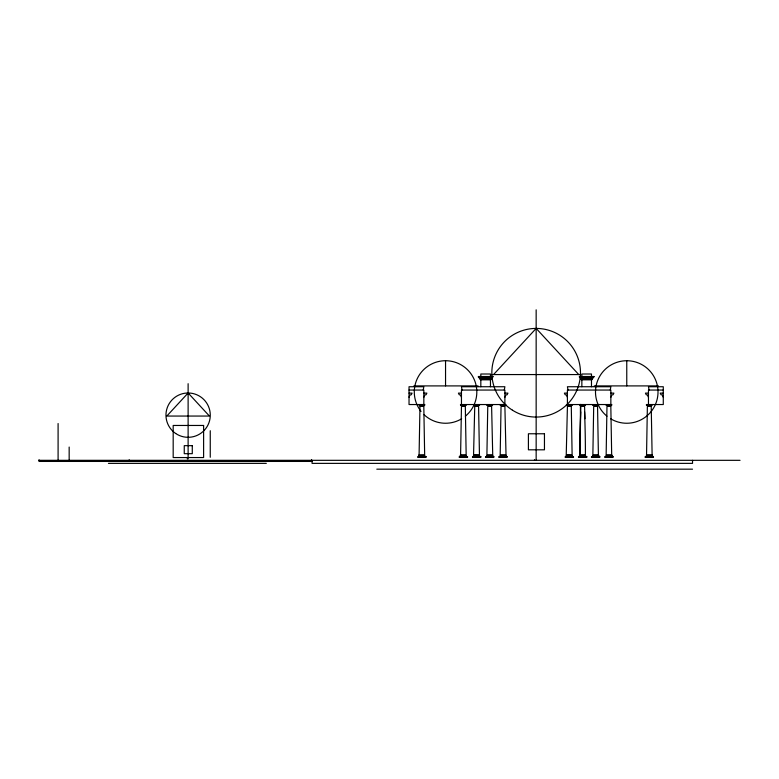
<?xml version="1.0" encoding="UTF-8"?>
<svg xmlns="http://www.w3.org/2000/svg" width="779" height="779" viewBox="0 0 779 779"><rect width="100%" height="100%" fill="white"/><g stroke="black" fill="none" stroke-linecap="round" stroke-linejoin="round"><path stroke-width="1.17" d="M492.026 377.464L492.396 377.046L492.026 378.156L479.251 378.156L479.241 377.377L492.094 377.24M419.092 454.809L419.969 406.375L423.805 406.375L424.662 454.8L418.761 455.199L424.935 455.501M460.593 454.809L461.47 406.375L465.316 406.375L466.163 454.8L460.262 455.199L466.436 455.501M572.399 455.501L566.226 455.228L567.424 406.375L571.27 406.375M593.111 377.25L580.277 377.425L580.277 378.156L593.062 378.156L593.423 377.046M579.829 457L580.852 404.437M474.742 406.375L473.544 455.296L479.718 455.501M487.352 405.401L491.773 405.888M500.634 405.401L505.055 405.888M593.316 405.401L597.736 405.888M646.989 405.401L651.41 405.888M491.237 378.983L480.497 379.285L480.516 379.821L490.76 379.821L491.286 378.156M493.01 456.163L492.756 455.52L486.632 455.501M598.973 456.163L598.399 454.8L592.868 454.8L593.695 406.375L597.542 406.375L598.399 454.8M612.245 456.163L611.992 455.52L605.877 455.501M652.646 456.163L652.111 454.809L646.541 454.8L647.378 406.375L651.225 406.375L652.111 454.809M506.272 456.202L506.038 455.52L499.914 455.501M606.598 405.401L611.018 405.888M492.737 455.472L491.607 406.375L487.761 406.375L486.904 454.8L492.435 454.8M611.973 455.472L611.681 454.8L606.15 454.8L606.977 406.375L610.824 406.375L611.681 454.8M506.038 455.52L504.889 406.375L501.043 406.375L500.186 454.8L505.717 454.8M591.865 379.188L592.313 378.156M493.555 374.563L536.156 328.417L578.758 374.563M418.849 455.501L418.576 456.202M460.35 455.501L460.077 456.202M473.632 455.501L473.359 456.202M585.672 455.501L579.595 455.501L579.313 456.202M585.399 454.8L579.878 454.8L579.595 455.501M566.557 454.809L572.117 454.8L571.289 406.375M479.991 378.156L479.991 378.983L491.179 378.983M479.991 378.983L480.516 379.354M581.027 378.156L581.027 378.983L592.215 378.983M491.335 374.563L580.696 374.563M413.873 385.907L478.053 385.907M594.25 385.907L658.44 385.907M409.033 390.055L423.834 390.055L423.834 404.535M663.28 390.055L648.469 390.055L648.469 404.535M409.033 393.122L412.081 393.122L411.244 394.758L409.988 395.002L409.033 397.251M423.834 393.122L426.882 393.122L426.055 394.758L424.828 394.963L423.834 397.251M461.46 393.122L458.412 393.122L459.25 394.758L460.506 395.002L461.46 397.251M504.889 393.122L507.937 393.122L507.11 394.758L505.883 394.963L504.889 397.251M567.414 393.122L564.376 393.122L565.203 394.758L566.46 395.002L567.414 397.251M610.853 393.122L613.891 393.122L613.063 394.758L611.807 395.002L610.853 397.251M648.469 393.122L645.431 393.122L646.258 394.758L647.515 395.002L648.469 397.251M663.28 393.122L660.232 393.122L661.059 394.758L662.325 395.002L663.28 397.251M419.793 405.888L424 405.888M461.295 405.888L465.501 405.888M474.577 405.888L479.007 405.431M567.258 405.888L571.689 405.431M580.53 405.888L584.971 405.431M474.762 406.375L478.588 406.375L479.445 454.8L473.914 454.8M580.725 406.375L584.552 406.375M592.595 455.501L598.671 455.501M646.268 455.501L652.344 455.501M39.008 460.321L740.05 460.321M312.067 461.431L39.008 461.431L39.008 459.766M108.447 463.369L266.311 463.369M376.802 469.172L692.531 469.172M581.066 378.983L581.553 379.821L591.787 379.821L591.826 379.266L581.387 379.091M566.314 455.501L566.031 456.202M584.571 406.375L584.951 418.742M692.531 460.321L692.531 463.369L312.067 463.369L312.067 460.321M652.831 456.65L645.781 456.65M652.198 404.535L652.198 405.09L646.414 405.09L646.414 404.535L663.28 404.535L663.28 386.735L648.469 386.735L649.073 390.055M651.77 405.09L646.843 405.09M626.764 360.726L626.764 385.907M612.44 456.65L605.38 456.65M611.379 405.09L606.452 405.09M610.853 404.535L610.853 390.055L567.414 390.055L567.414 404.535M610.259 390.055L610.853 386.735L567.414 386.735L568.008 390.055M606.013 404.535L606.013 405.09L611.807 405.09L611.807 404.535L566.46 404.535L566.46 405.09L572.253 405.09L572.253 404.535M599.158 456.65L592.108 456.65M598.525 404.535L598.525 405.09L592.741 405.09L592.741 404.535M598.097 405.09L593.17 405.09M591.485 386.735L591.485 374.008L581.855 374.008L581.855 386.735M586.168 456.65L579.109 456.65M585.535 404.535L585.535 405.09L579.742 405.09L579.742 404.535M585.097 405.09L580.17 405.09M582.634 456.65L582.634 457.439M580.423 404.428L580.423 455.812M572.886 456.65L565.827 456.65M571.815 405.09L566.898 405.09M536.156 309.828L536.156 460.321M534.491 459.766L534.491 460.321M506.477 456.65L499.427 456.65M505.415 405.09L500.488 405.09M504.889 404.535L504.889 390.055L461.46 390.055L461.46 404.535M504.295 390.055L504.889 386.735L461.46 386.735L462.054 390.055M500.06 404.535L500.06 405.09L505.844 405.09L505.844 404.535L460.506 404.535L460.506 405.09L466.29 405.09L466.29 404.535M493.204 456.65L486.145 456.65M492.571 404.535L492.571 405.09L486.778 405.09L486.778 404.535M492.133 405.09L487.216 405.09M490.458 386.735L490.458 374.008L480.828 374.008L480.828 386.735M489.67 456.65L489.67 457.439M480.205 456.65L473.155 456.65M479.572 404.535L479.572 405.09L473.788 405.09L473.788 404.535M479.143 405.09L474.216 405.09M466.923 456.65L459.873 456.65M465.861 405.09L460.934 405.09M445.549 360.726L445.549 385.907M425.422 456.65L418.372 456.65M424.36 405.09L419.433 405.09M423.24 390.055L423.834 386.735L409.033 386.735L409.033 404.535L424.789 404.535L424.789 405.09L419.005 405.09L419.005 404.535M311.512 459.766L311.512 460.321M210.252 430.719L210.252 457.283M188.119 383.687L188.119 458.938M187.291 458.383L187.291 458.938M129.197 459.766L129.197 460.321M69.165 447.049L69.165 460.321M58.094 423.533L58.094 461.158M57.821 460.603L57.821 461.158M579.868 454.8A1102.723 1102.723 0 0 1 580.706 411.857M584.571 411.857A1102.723 1102.723 0 0 1 585.409 454.8M606.977 416.2A31.257 31.257 0 0 1 614.29 363.326A31.257 31.257 0 0 1 657.953 394.028A31.257 31.257 0 0 1 610.668 418.79M421.04 411.39A31.257 31.257 0 0 1 426.025 367.571A31.257 31.257 0 0 1 469.864 372.333A31.257 31.257 0 0 1 465.336 416.2M461.645 418.79A31.257 31.257 0 0 1 424.078 414.71M188.119 392.986L166.823 416.054L209.424 416.054L188.119 392.986M492.941 376.51L478.335 376.51L478.335 377.046L492.941 377.046L492.941 376.51M593.978 376.51L579.362 376.51L579.362 377.046L593.978 377.046L593.978 376.51M203.611 425.461L173.181 425.461L173.181 457.555L203.611 457.555L203.611 425.461M544.453 433.767L528.405 433.767L528.405 449.814L544.453 449.814L544.453 433.767M192.277 445.656L184.253 445.656L184.253 453.68L192.277 453.68L192.277 445.656M426.045 456.65L417.748 456.65L417.748 457.439L426.045 457.439L426.045 456.65M467.546 456.65L459.25 456.65L459.25 457.439L467.546 457.439L467.546 456.65M480.828 456.65L472.532 456.65L472.532 457.439L480.828 457.439L480.828 456.65M493.818 456.65L485.531 456.65L485.531 457.439L493.818 457.439L493.818 456.65M507.1 456.65L498.803 456.65L498.803 457.439L507.1 457.439L507.1 456.65M573.5 456.65L565.213 456.65L565.213 457.439L573.5 457.439L573.5 456.65M586.782 456.65L578.495 456.65L578.495 457.439L586.782 457.439L586.782 456.65M599.781 456.65L591.485 456.65L591.485 457.439L599.781 457.439L599.781 456.65M613.054 456.65L604.767 456.65L604.767 457.439L613.054 457.439L613.054 456.65M653.454 456.65L645.158 456.65L645.158 457.439L653.454 457.439L653.454 456.65M175.703 433.504A22.163 22.163 0 0 0 210.223 416.726A22.163 22.163 0 0 0 178.44 395.216A22.163 22.163 0 0 0 175.703 433.504M512.436 410.182A44.325 44.325 0 0 0 580.443 374.563A44.325 44.325 0 0 0 515.591 333.48A44.325 44.325 0 0 0 512.436 410.182"/></g></svg>
